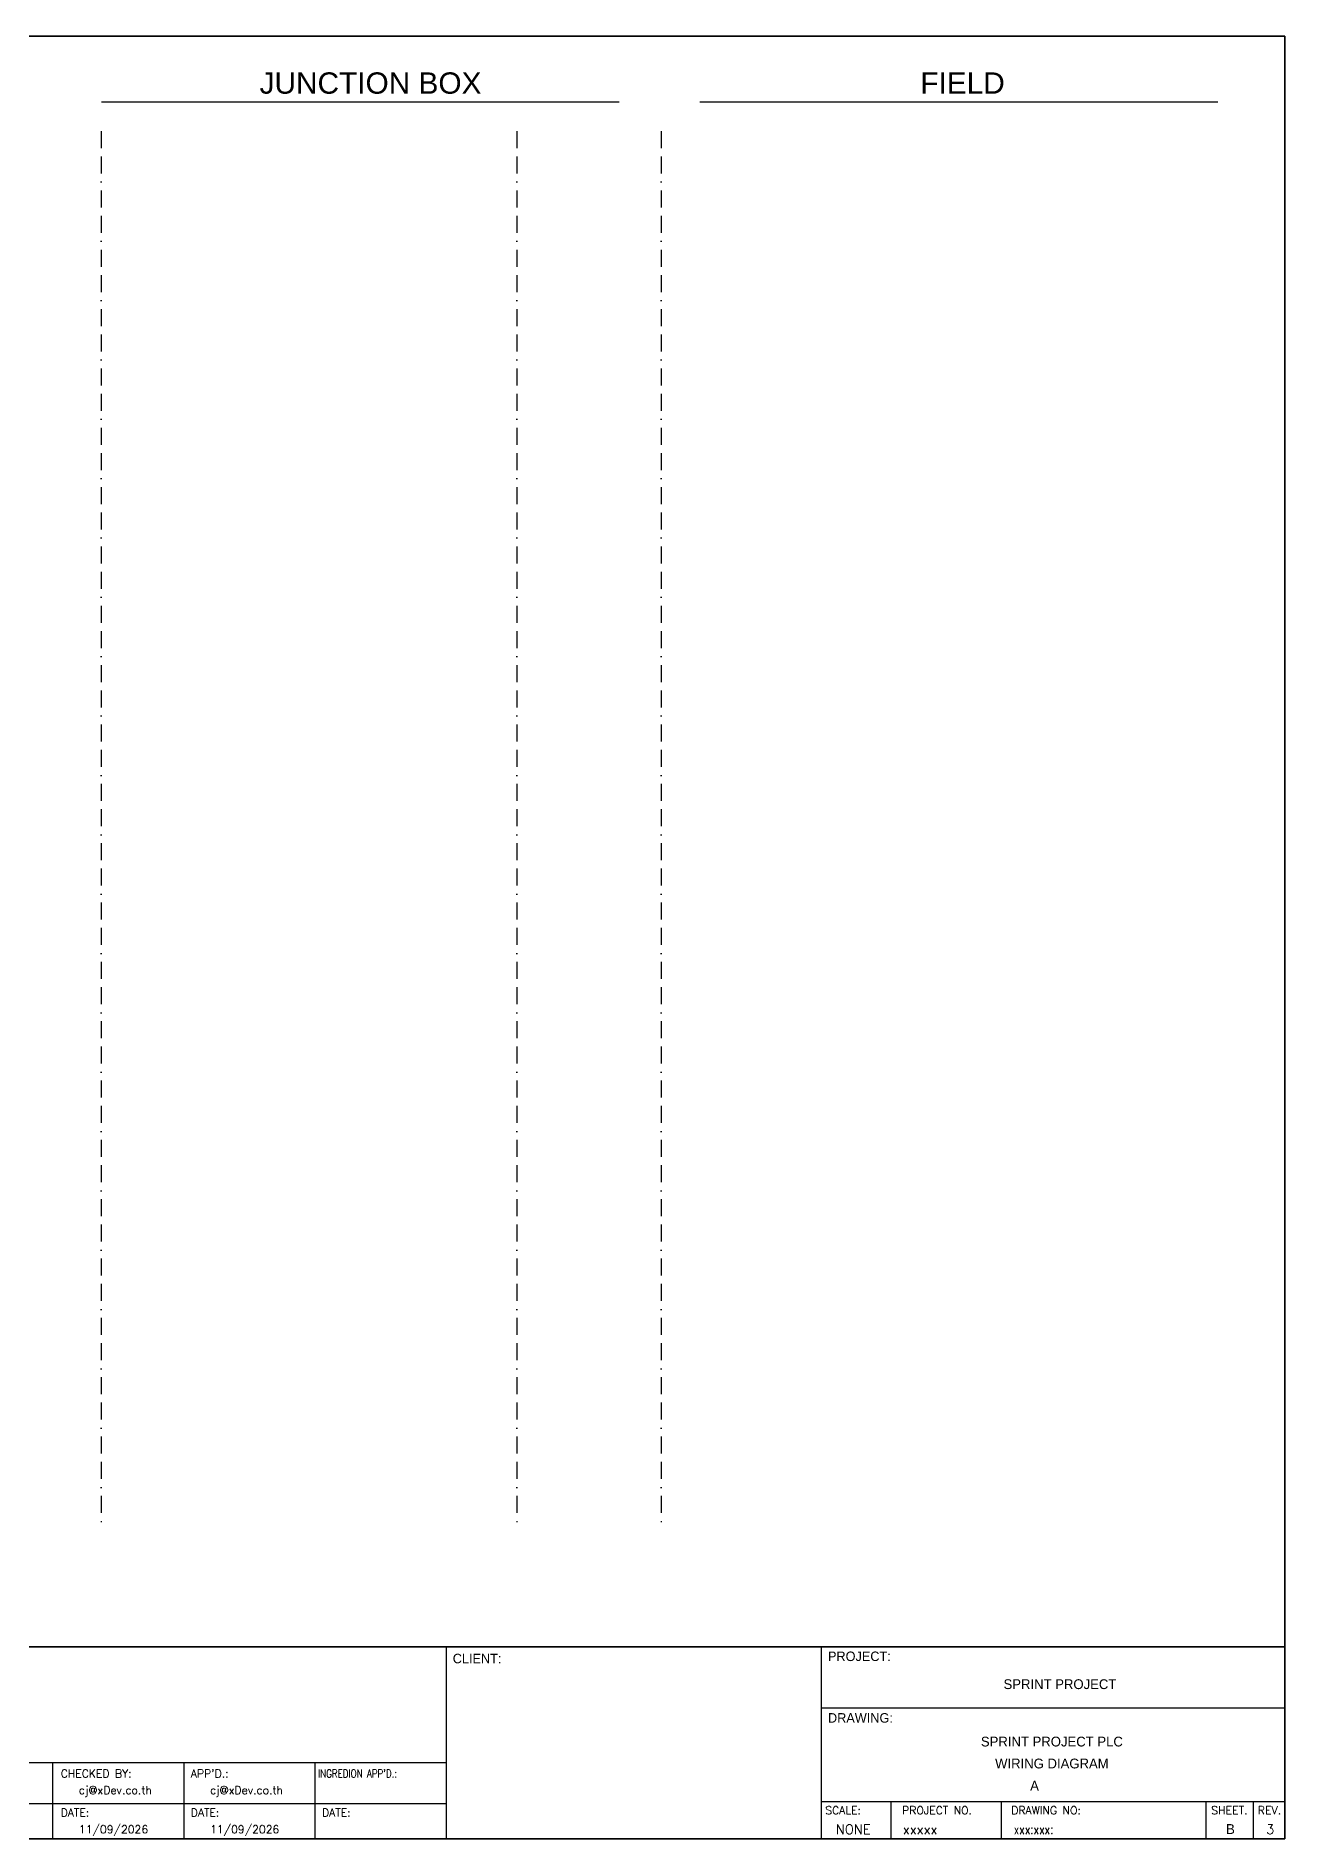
# Model space of a CAD drawing. Header units: millimetres. Extents: x 0 to 62600, y 0 to 14837.
# Drawn here: x 43953 to 45826, y 12017 to 14721 of the extents above; entities that cross this region are included whole.
import ezdxf
from ezdxf.enums import TextEntityAlignment as Align

# ---------------------------------------------------------------- set-up
doc = ezdxf.new("R2010")
doc.units = ezdxf.units.MM
doc.linetypes.add('BORDERX2', pattern=[88.9, 25.4, -12.7, 25.4, -12.7, 0, -12.7])
for name, color, linetype in [('GT_1', 9, 'Continuous'), ('HELPPOINT', 7, 'Continuous'), ('MEMBER', 7, 'Continuous'), ('x01001-FrameArea', 2, 'BORDERX2')]:
    doc.layers.add(name, color=color, linetype=linetype)
doc.styles.add('HTX11', font='O8111901')
doc.styles.add('ROMANS', font='romans.shx', dxfattribs={"width": 0.85, "height": 25})
doc.styles.get("Standard").update_dxf_attribs({"font": 'arial.ttf'})

msp = doc.modelspace()

# ---------------------------------------------------------------- linework, layer by layer
for p, q in [((44051.3, 14622.5), (44828, 14622.5)), ((44949, 14622.5), (45725.8, 14622.5))]:
    msp.add_line(p, q)
at = {"color": 4}
for p, q in [((45235.3, 12073), (45235.3, 12016.9)), ((45400.6, 12073), (45400.6, 12016.9))]:
    msp.add_line(p, q, dxfattribs=at)
at = {"color": 4, "ltscale": 0.5}
for p, q in [((45707.7, 12073), (45707.7, 12016.9)), ((45707.7, 12073), (45707.7, 12016.9)), ((45778.9, 12073), (45778.9, 12016.9)), ((45778.9, 12073), (45778.9, 12016.9))]:
    msp.add_line(p, q, dxfattribs=at)
at = {"layer": 'GT_1', "color": 4}
for p, q in [((44568.8, 12016.9), (44568.8, 12305)), ((45131.1, 12016.9), (45131.1, 12305)), ((45131.1, 12016.9), (45131.1, 12305)), ((45131.1, 12016.9), (45131.1, 12305)), ((44568.8, 12131.2), (43781.8, 12131.2)), ((43978.6, 12016.9), (43978.6, 12131.2)), ((44175.3, 12016.9), (44175.3, 12131.2)), ((44372.1, 12016.9), (44372.1, 12131.2)), ((44568.8, 12069.7), (43781.8, 12069.7)), ((45131.1, 12073), (45826.3, 12073))]:
    msp.add_line(p, q, dxfattribs=at)
at = {"layer": 'HELPPOINT', "color": 4, "lineweight": 35}
for p, q in [((41933, 14721.1), (45826.3, 14721.1)), ((41933, 14721.1), (45826.3, 14721.1)), ((45826.3, 14721.1), (45826.3, 12016.9)), ((45826.3, 14721.1), (45826.3, 12016.9)), ((45826.3, 12016.9), (41933, 12016.9)), ((45826.3, 12016.9), (41933, 12016.9))]:
    msp.add_line(p, q, dxfattribs=at)
at = {"layer": 'HELPPOINT', "color": 4}
for p, q in [((45131.1, 12213.4), (45826.3, 12213.4)), ((45131.1, 12213.4), (45826.3, 12213.4)), ((45131.1, 12073), (45826.3, 12073))]:
    msp.add_line(p, q, dxfattribs=at)
at = {"layer": 'MEMBER', "color": 4, "lineweight": 35}
msp.add_line((41933, 12305), (45826.3, 12305), dxfattribs=at)
msp.add_line((41933, 12305), (45826.3, 12305), dxfattribs=at)
at = {"layer": 'MEMBER', "color": 4}
for p, q in [((45131.1, 12213.4), (45826.3, 12213.4)), ((45131.1, 12213.4), (45826.3, 12213.4)), ((45131.1, 12073), (45826.3, 12073)), ((45131.1, 12073), (45826.3, 12073))]:
    msp.add_line(p, q, dxfattribs=at)
at = {"layer": 'x01001-FrameArea'}
for p, q in [((44051.2, 14578.4), (44051.2, 12491.9)), ((44674.3, 14578.4), (44674.3, 12491.9)), ((44891.1, 14578.4), (44891.1, 12491.9))]:
    msp.add_line(p, q, dxfattribs=at)

# ---------------------------------------------------------------- texts
at = {"color": 2}
for s, p in [('JUNCTION BOX', (44288.6, 14634.6)), ('FIELD', (45279.5, 14634.6))]:
    msp.add_text(s, height=32, dxfattribs=at).set_placement(p)
at = {"color": 4, "ltscale": 100, "style": 'HTX11'}
for s, p in [('SPRINT PROJECT', (45488.9, 12249)), ('SPRINT PROJECT PLC', (45476.8, 12162.9)), ('WIRING DIAGRAM', (45476.8, 12130))]:
    msp.add_text(s, height=14.693, dxfattribs=at).set_placement(p, align=Align.MIDDLE_CENTER)
at = {"style": 'HTX11'}
for tag, text, height, p in [('A', 'A', 14.8, (45450.8, 12096.7)), ('B', 'CHASSIS C1 SLOT 10', 14.821, (45744.6, 12031.7))]:
    msp.add_attdef(tag, text=text, height=height, dxfattribs=at).set_placement(p, align=Align.MIDDLE_CENTER)
at = {"layer": 'GT_1', "color": 4, "style": 'HTX11'}
for s, p in [('CLIENT:', (44578.3, 12280.3)), ('PROJECT:', (45141, 12283.7)), ('DRAWING:', (45141, 12191.3))]:
    msp.add_text(s, height=14.25, dxfattribs=at).set_placement(p)
at = {"layer": 'MEMBER', "color": 4, "ltscale": 0.8, "style": 'ROMANS'}
for s, height, p in [('CHECKED BY:', 11.875, (43990.3, 12109)), ("APP'D.:", 11.88, (44185.5, 12109)), ('cj@xDev.co.th', 11.875, (44017.6, 12084.1)), ('cj@xDev.co.th', 11.875, (44214.3, 12084.1)), ('DATE:', 11.88, (43990.3, 12050.4)), ('DATE:', 11.88, (44185.5, 12050.4)), ('DATE:', 11.88, (44382.3, 12050.4)), ('SCALE:', 11.88, (45137, 12053.9)), ('PROJECT NO.', 11.875, (45252.2, 12053.9)), ('DRAWING NO:', 11.875, (45415.9, 12053.9)), ('SHEET.', 12, (45715.7, 12053.9)), ('REV.', 12, (45785.6, 12053.9)), ('11/09/2026', 11.88, (44017.6, 12025.4)), ('11/09/2026', 11.88, (44214.3, 12025.4)), ('NONE', 14.23, (45153, 12024.2)), ('xxxxx', 14.23, (45253.4, 12024.2))]:
    msp.add_text(s, height=height, dxfattribs=at).set_placement(p)
at = {"layer": 'MEMBER', "color": 4, "ltscale": 0.8, "style": 'ROMANS', "width": 0.8}
for s, height, p in [("INGREDION APP'D.:", 11.875, (44376.3, 12109)), ('xxx:xxx:', 14.23, (45419.6, 12024.2))]:
    msp.add_text(s, height=height, dxfattribs=at).set_placement(p)
at = {"layer": 'MEMBER', "color": 4, "ltscale": 0.8, "style": 'ROMANS'}
msp.add_text('3', height=14.2, dxfattribs=at).set_placement((45804.2, 12024.2), align=Align.CENTER)

doc.saveas('drawing.dxf')
